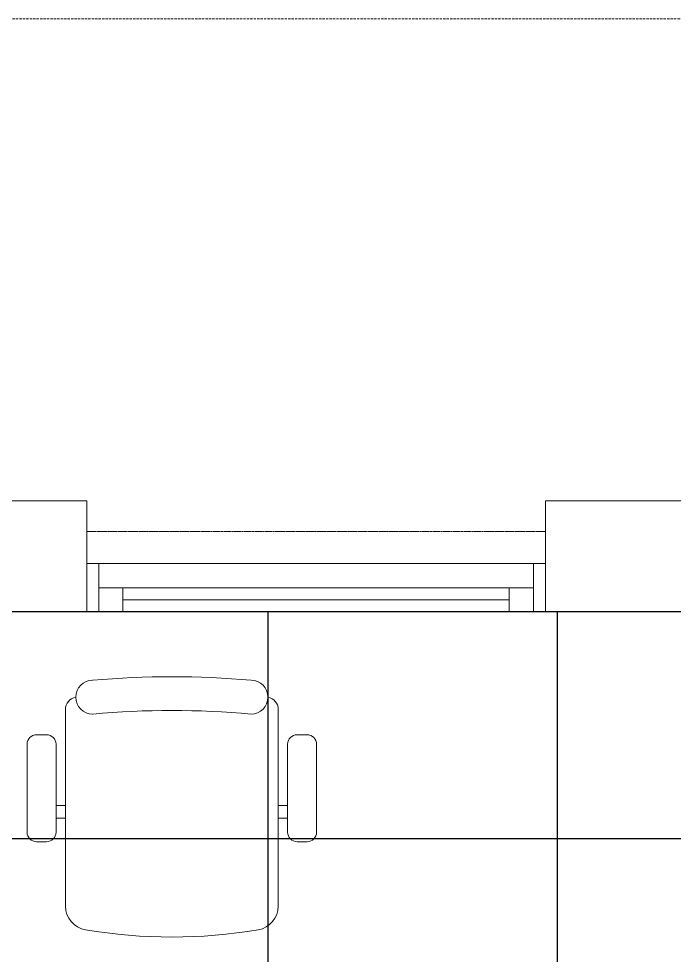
# Model space of a CAD drawing. Extents: x -12260 to 57327, y -29287 to 19916.
# Drawn here: x 15789 to 17148, y 7898 to 9840 of the extents above; entities that cross this region are included whole.
import ezdxf

# ---------------------------------------------------------------- set-up
doc = ezdxf.new("R2010")
doc.units = 0
doc.header["$LTSCALE"] = 0.25
doc.linetypes.add('01-First Floor$0$HIDDEN', pattern=[9.525, 6.35, -3.175])
doc.linetypes.add('DASHDOT', pattern=[25.4, 12.7, -6.35, 0, -6.35])
for name, color, linetype, lineweight in [('01-First Floor$0$Aluminum', 251, 'Continuous', 5), ('01-First Floor$0$LOADING', 253, 'Continuous', 5), ('01-First Floor$0$NEW Wall', 166, 'Continuous', 5), ('01-First Floor$0$Proj', 251, 'Continuous', 5), ('01-First Floor$0$Walls', 251, 'Continuous', 5), ('E-LITE-CLNG-CNDT', 6, 'DASHDOT', 35)]:
    doc.layers.add(name, color=color, linetype=linetype, lineweight=lineweight)
doc.layers.add('01-First Floor$0$FALSE CEILING', color=251, linetype='Continuous')

# ---------------------------------------------------------------- blocks, each defined once
blk = doc.blocks.new('*X143')
at = {"color": 0}
for p, q in [((5, 3), (5, 3)), ((5, 3), (5, 3)), ((5, 3), (5, 3)), ((5, 3), (5, 3)), ((5, 3), (5, 3)), ((5, 3), (5, 3)), ((5, 3), (5, 3)), ((5, 3), (5, 3)), ((5, 3), (5, 3)), ((5, 3), (5, 3)), ((5, 3), (5, 3)), ((5, 3), (5, 3)), ((5, 3), (5, 3)), ((5, 3), (5, 3)), ((5, 3), (5, 3)), ((5, 3), (5, 3)), ((5, 3), (5, 3)), ((5, 3), (5, 3)), ((5, 3), (5, 3)), ((5, 3), (5, 3)), ((5, 3), (5, 3)), ((5, 3), (5, 3)), ((5, 3), (5, 3)), ((5, 3), (5, 3)), ((5, 3), (5, 3)), ((5, 3), (5, 3)), ((5, 3), (5, 3)), ((5, 3), (5, 3)), ((5, 3), (5, 3)), ((5, 3), (5, 3)), ((5, 3), (5, 3)), ((5, 3), (5, 3)), ((5, 3), (5, 3)), ((5, 3), (5, 3)), ((5, 3), (5, 3)), ((5, 3), (5, 3)), ((5, 3), (5, 3)), ((5, 3), (5, 3)), ((5, 3), (5, 3)), ((5, 3), (5, 3)), ((5, 3), (5, 3)), ((5, 3), (5, 3)), ((5, 3), (5, 3)), ((5, 3), (5, 3)), ((5, 3), (5, 3)), ((5, 3), (5, 3)), ((5, 3), (5, 3)), ((5, 3), (5, 3)), ((5, 3), (5, 3)), ((5, 3), (5, 3)), ((5, 3), (5, 3)), ((5, 3), (5, 3)), ((5, 3), (5, 3)), ((5, 3), (5, 3)), ((5, 3), (5, 3)), ((5, 3), (5, 3)), ((5, 3), (5, 3)), ((5, 3), (5, 3)), ((5, 3), (5, 3)), ((5, 3), (5, 3)), ((5, 3), (5, 3)), ((5, 3), (5, 3)), ((5, 3), (5, 3)), ((5, 3), (5, 3)), ((5, 3), (5, 3)), ((5, 3), (5, 3)), ((6, 3), (5, 3)), ((5, 3), (5, 3)), ((6, 3), (5, 3)), ((5, 3), (5, 3)), ((6, 3), (5, 3)), ((5, 3), (5, 3)), ((6, 3), (5, 3)), ((5, 3), (5, 3)), ((5, 3), (5, 3)), ((5, 3), (5, 3)), ((5, 3), (5, 3)), ((5, 3), (5, 3)), ((5, 3), (5, 3)), ((5, 3), (5, 3)), ((5, 3), (5, 3)), ((5, 3), (5, 3)), ((5, 3), (5, 3)), ((5, 3), (5, 3)), ((5, 3), (5, 3)), ((5, 3), (5, 3)), ((5, 3), (5, 3)), ((5, 3), (5, 3)), ((5, 3), (5, 3)), ((5, 3), (5, 3)), ((5, 3), (5, 3)), ((5, 3), (5, 3)), ((5, 3), (5, 3)), ((5, 3), (5, 3)), ((5, 3), (5, 3)), ((5, 3), (5, 3)), ((6, 3), (6, 3)), ((6, 3), (6, 3)), ((6, 3), (6, 3)), ((6, 3), (6, 3)), ((6, 3), (6, 3)), ((6, 3), (6, 3)), ((6, 3), (6, 3)), ((6, 3), (6, 3)), ((6, 3), (6, 3)), ((6, 3), (6, 3)), ((6, 3), (6, 3)), ((6, 3), (6, 3)), ((6, 3), (6, 3)), ((6, 3), (6, 3)), ((6, 3), (6, 3)), ((6, 3), (6, 3)), ((6, 3), (6, 3)), ((6, 3), (6, 3)), ((6, 3), (6, 3)), ((6, 3), (6, 3)), ((6, 3), (6, 3)), ((6, 3), (6, 3)), ((6, 3), (6, 3)), ((6, 3), (6, 3)), ((6, 3), (6, 3)), ((6, 3), (6, 3)), ((6, 3), (6, 3)), ((6, 3), (6, 3)), ((6, 3), (6, 3)), ((6, 3), (6, 3)), ((6, 3), (6, 3)), ((6, 3), (6, 3)), ((6, 3), (6, 3)), ((6, 3), (6, 3)), ((6, 3), (6, 3)), ((6, 3), (6, 3)), ((6, 3), (6, 3)), ((6, 3), (6, 3)), ((6, 3), (6, 3)), ((6, 3), (6, 3)), ((6, 3), (6, 3)), ((6, 3), (6, 3)), ((6, 3), (6, 3)), ((6, 3), (6, 3)), ((6, 3), (6, 3)), ((6, 3), (6, 3)), ((6, 3), (6, 3)), ((6, 3), (6, 3)), ((6, 3), (6, 3)), ((6, 3), (6, 3)), ((6, 3), (6, 3)), ((6, 3), (6, 3)), ((6, 3), (6, 3)), ((6, 3), (6, 3)), ((6, 3), (6, 3)), ((6, 3), (6, 3)), ((6, 3), (6, 3)), ((6, 3), (6, 3)), ((6, 3), (6, 3)), ((6, 3), (6, 3)), ((6, 3), (6, 3)), ((6, 3), (6, 3)), ((6, 3), (6, 3)), ((6, 3), (6, 3)), ((6, 3), (6, 3)), ((6, 3), (6, 3)), ((6, 3), (6, 3)), ((6, 3), (6, 3)), ((6, 3), (6, 3)), ((6, 3), (6, 3)), ((6, 3), (6, 3)), ((6, 3), (6, 3)), ((6, 3), (6, 3)), ((6, 3), (6, 3)), ((6, 3), (6, 3)), ((6, 3), (6, 3)), ((6, 3), (6, 3)), ((6, 3), (6, 3)), ((6, 3), (6, 3)), ((6, 3), (6, 3)), ((6, 3), (6, 3)), ((6, 3), (6, 3)), ((6, 3), (6, 3)), ((6, 3), (6, 3)), ((6, 3), (6, 3)), ((6, 3), (6, 3)), ((6, 3), (6, 3)), ((6, 3), (6, 3)), ((6, 3), (6, 3)), ((6, 3), (6, 3)), ((6, 3), (6, 3)), ((6, 3), (6, 3)), ((6, 3), (6, 3)), ((6, 3), (6, 3)), ((6, 3), (6, 3)), ((6, 3), (6, 3)), ((6, 3), (6, 3)), ((6, 3), (6, 3)), ((6, 3), (6, 3)), ((6, 3), (6, 3)), ((6, 3), (6, 3)), ((6, 3), (6, 3)), ((6, 3), (6, 3)), ((6, 3), (6, 3)), ((6, 3), (6, 3)), ((6, 3), (6, 3)), ((6, 3), (6, 3)), ((6, 3), (6, 3)), ((6, 3), (6, 3)), ((6, 3), (6, 3)), ((6, 3), (6, 3)), ((6, 3), (6, 3)), ((6, 3), (6, 3)), ((6, 3), (6, 3)), ((6, 3), (6, 3)), ((6, 3), (6, 3)), ((6, 3), (6, 3)), ((6, 3), (6, 3)), ((6, 3), (6, 3)), ((6, 3), (6, 3)), ((6, 3), (6, 3)), ((6, 3), (6, 3)), ((6, 3), (6, 3)), ((6, 3), (6, 3)), ((6, 3), (6, 3)), ((6, 3), (6, 3)), ((6, 3), (6, 3)), ((6, 3), (6, 3)), ((6, 3), (6, 3)), ((6, 3), (6, 3)), ((6, 3), (6, 3)), ((6, 3), (6, 3)), ((6, 3), (6, 3)), ((6, 3), (6, 3)), ((6, 3), (6, 3)), ((6, 3), (6, 3)), ((6, 3), (6, 3)), ((6, 3), (6, 3)), ((6, 3), (6, 3)), ((6, 3), (6, 3)), ((6, 3), (6, 3)), ((6, 3), (6, 3)), ((6, 3), (6, 3)), ((6, 3), (6, 3)), ((6, 3), (6, 3)), ((6, 3), (6, 3)), ((6, 3), (6, 3)), ((6, 3), (6, 3)), ((6, 3), (6, 3)), ((6, 3), (6, 3)), ((6, 3), (6, 3)), ((6, 3), (6, 3)), ((6, 3), (6, 3)), ((6, 3), (6, 3)), ((6, 3), (6, 3)), ((6, 3), (6, 3)), ((6, 3), (6, 3)), ((6, 3), (6, 3)), ((6, 3), (6, 3)), ((6, 3), (6, 3)), ((6, 3), (6, 3)), ((6, 3), (6, 3)), ((6, 3), (6, 3)), ((6, 3), (6, 3)), ((6, 3), (6, 3)), ((6, 3), (6, 3)), ((6, 3), (6, 3)), ((6, 3), (6, 3)), ((6, 3), (6, 3)), ((6, 3), (6, 3)), ((6, 3), (6, 3)), ((6, 3), (6, 3)), ((6, 3), (6, 3)), ((6, 3), (6, 3)), ((6, 3), (6, 3)), ((6, 3), (6, 3)), ((6, 3), (6, 3)), ((6, 3), (6, 3)), ((6, 3), (6, 3)), ((6, 3), (6, 3)), ((6, 3), (6, 3)), ((6, 3), (6, 3)), ((6, 3), (6, 3)), ((6, 3), (6, 3)), ((6, 3), (6, 3)), ((6, 3), (6, 3)), ((6, 3), (6, 3)), ((6, 3), (6, 3)), ((6, 3), (6, 3)), ((6, 3), (6, 3)), ((6, 3), (6, 3)), ((6, 3), (6, 3)), ((6, 3), (6, 3)), ((6, 3), (6, 3)), ((6, 3), (6, 3)), ((6, 3), (6, 3)), ((6, 3), (6, 3)), ((6, 3), (6, 3)), ((6, 3), (6, 3)), ((6, 3), (6, 3)), ((6, 3), (6, 3)), ((6, 3), (6, 3)), ((6, 3), (6, 3)), ((6, 3), (6, 3)), ((6, 3), (5, 3)), ((6, 3), (5, 3)), ((6, 3), (5, 3)), ((6, 3), (5, 3)), ((6, 3), (5, 3)), ((6, 3), (6, 3)), ((6, 3), (6, 3)), ((6, 3), (6, 3)), ((6, 3), (6, 3)), ((6, 3), (6, 3)), ((6, 3), (6, 3)), ((6, 3), (6, 3)), ((6, 3), (6, 3)), ((6, 3), (6, 3)), ((6, 3), (6, 3)), ((6, 3), (6, 3)), ((6, 3), (6, 3)), ((6, 3), (6, 3)), ((6, 3), (6, 3)), ((6, 3), (6, 3)), ((6, 3), (6, 3)), ((6, 3), (6, 3)), ((6, 3), (6, 3)), ((6, 3), (6, 3)), ((6, 3), (6, 3)), ((6, 3), (6, 3)), ((6, 3), (6, 3)), ((6, 3), (6, 3)), ((6, 3), (6, 3)), ((6, 3), (6, 3)), ((6, 3), (6, 3)), ((6, 3), (6, 3)), ((6, 3), (6, 3)), ((6, 3), (6, 3)), ((6, 3), (6, 3)), ((6, 3), (6, 3)), ((6, 3), (6, 3)), ((6, 3), (6, 3)), ((6, 3), (6, 3)), ((6, 3), (6, 3)), ((6, 3), (6, 3)), ((6, 3), (6, 3)), ((6, 3), (6, 3)), ((6, 3), (6, 3)), ((6, 3), (6, 3)), ((6, 3), (6, 3)), ((6, 3), (6, 3)), ((6, 3), (6, 3)), ((6, 3), (6, 3)), ((6, 3), (6, 3)), ((6, 3), (6, 3)), ((6, 3), (6, 3)), ((6, 3), (6, 3)), ((6, 3), (6, 3)), ((6, 3), (6, 3)), ((6, 3), (6, 3)), ((6, 3), (6, 3)), ((6, 3), (6, 3)), ((6, 3), (6, 3)), ((6, 3), (6, 3)), ((6, 3), (6, 3)), ((6, 3), (6, 3)), ((6, 3), (6, 3)), ((6, 3), (6, 3)), ((6, 3), (6, 3)), ((6, 3), (6, 3)), ((6, 3), (6, 3)), ((6, 3), (6, 3)), ((6, 3), (6, 3)), ((6, 3), (6, 3)), ((6, 3), (6, 3)), ((6, 3), (6, 3)), ((6, 3), (6, 3)), ((6, 3), (6, 3)), ((6, 3), (6, 3)), ((6, 3), (6, 3)), ((6, 3), (6, 3)), ((6, 3), (6, 3)), ((6, 3), (6, 3)), ((6, 3), (6, 3)), ((6, 3), (6, 3)), ((6, 3), (6, 3)), ((6, 3), (6, 3)), ((6, 3), (6, 3)), ((6, 3), (6, 3)), ((6, 3), (6, 3)), ((6, 3), (6, 3)), ((6, 3), (6, 3)), ((6, 3), (6, 3)), ((6, 3), (6, 3)), ((6, 3), (6, 3)), ((6, 3), (6, 3)), ((6, 3), (6, 3)), ((6, 3), (6, 3)), ((6, 3), (6, 3)), ((6, 3), (6, 3)), ((6, 3), (6, 3)), ((6, 3), (6, 3)), ((6, 3), (6, 3)), ((6, 3), (6, 3)), ((6, 3), (6, 3)), ((6, 3), (6, 3)), ((6, 3), (6, 3)), ((6, 3), (6, 3)), ((6, 3), (6, 3)), ((6, 3), (6, 3)), ((6, 3), (6, 3)), ((6, 3), (6, 3)), ((6, 3), (6, 3)), ((6, 3), (6, 3)), ((6, 3), (6, 3)), ((6, 3), (6, 3)), ((6, 3), (6, 3)), ((6, 3), (6, 3)), ((6, 3), (6, 3)), ((6, 3), (6, 3)), ((6, 3), (6, 3)), ((6, 3), (6, 3)), ((6, 3), (6, 3)), ((6, 3), (6, 3)), ((6, 3), (6, 3)), ((6, 3), (6, 3)), ((6, 3), (6, 3)), ((6, 3), (6, 3)), ((6, 3), (6, 3)), ((6, 3), (6, 3)), ((6, 3), (6, 3)), ((6, 3), (6, 3)), ((6, 3), (6, 3)), ((6, 3), (6, 3)), ((6, 3), (6, 3)), ((6, 3), (6, 3)), ((6, 3), (6, 3)), ((6, 3), (6, 3)), ((6, 3), (6, 3)), ((6, 3), (6, 3)), ((6, 3), (6, 3)), ((6, 3), (6, 3)), ((6, 3), (6, 3)), ((6, 3), (6, 3)), ((6, 3), (6, 3)), ((6, 3), (6, 3)), ((6, 3), (6, 3)), ((6, 3), (6, 3)), ((6, 3), (6, 3)), ((6, 3), (6, 3)), ((6, 3), (6, 3)), ((6, 3), (6, 3)), ((6, 3), (6, 3)), ((6, 3), (6, 3)), ((6, 3), (6, 3)), ((6, 3), (6, 3)), ((6, 3), (6, 3)), ((6, 3), (6, 3)), ((6, 3), (6, 3)), ((6, 3), (6, 3)), ((6, 3), (6, 3)), ((6, 3), (6, 3)), ((6, 3), (6, 3)), ((6, 3), (6, 3)), ((6, 3), (6, 3)), ((6, 3), (6, 3)), ((6, 3), (6, 3)), ((6, 3), (6, 3)), ((6, 3), (6, 3)), ((6, 3), (6, 3)), ((6, 3), (6, 3)), ((6, 3), (6, 3)), ((6, 3), (6, 3)), ((6, 3), (6, 3)), ((6, 3), (6, 3)), ((6, 3), (6, 3)), ((6, 3), (6, 3)), ((6, 3), (6, 3)), ((6, 3), (6, 3)), ((6, 3), (6, 3)), ((6, 3), (6, 3)), ((6, 3), (6, 3)), ((6, 3), (6, 3)), ((6, 3), (6, 3)), ((6, 3), (6, 3)), ((6, 3), (6, 3)), ((6, 3), (6, 3)), ((6, 3), (6, 3)), ((6, 3), (6, 3)), ((6, 3), (6, 3)), ((6, 3), (6, 3)), ((6, 3), (6, 3)), ((6, 3), (6, 3)), ((6, 3), (6, 3)), ((6, 3), (6, 3)), ((6, 3), (6, 3)), ((6, 3), (6, 3)), ((6, 3), (6, 3)), ((6, 3), (6, 3)), ((6, 3), (6, 3)), ((6, 3), (6, 3)), ((6, 3), (6, 3)), ((6, 3), (6, 3)), ((6, 3), (6, 3)), ((6, 3), (6, 3)), ((6, 3), (6, 3)), ((6, 3), (6, 3)), ((6, 3), (6, 3)), ((6, 3), (6, 3)), ((6, 3), (6, 3)), ((6, 3), (6, 3)), ((6, 3), (6, 3)), ((6, 3), (6, 3)), ((6, 3), (6, 3)), ((6, 3), (6, 3)), ((6, 3), (6, 3)), ((6, 3), (6, 3)), ((6, 3), (6, 3)), ((6, 3), (6, 3)), ((6, 3), (6, 3)), ((6, 3), (6, 3)), ((6, 3), (6, 3)), ((6, 3), (6, 3)), ((6, 3), (6, 3)), ((6, 3), (6, 3)), ((6, 3), (6, 3)), ((6, 3), (6, 3)), ((6, 3), (6, 3)), ((6, 3), (6, 3)), ((6, 3), (6, 3)), ((6, 3), (6, 3)), ((6, 3), (6, 3)), ((6, 3), (6, 3)), ((6, 3), (6, 3)), ((6, 3), (6, 3)), ((6, 3), (6, 3)), ((6, 3), (6, 3)), ((6, 3), (6, 3)), ((6, 3), (6, 3)), ((6, 3), (6, 3)), ((6, 3), (6, 3)), ((6, 3), (6, 3)), ((6, 3), (6, 3)), ((6, 3), (6, 3)), ((6, 3), (6, 3)), ((6, 3), (6, 3)), ((6, 3), (6, 3)), ((6, 3), (6, 3)), ((6, 3), (6, 3)), ((6, 3), (6, 3)), ((6, 3), (6, 3)), ((6, 3), (6, 3)), ((6, 3), (6, 3)), ((6, 3), (6, 3)), ((6, 3), (6, 3)), ((6, 3), (6, 3)), ((6, 3), (6, 3)), ((6, 3), (6, 3)), ((6, 3), (6, 3)), ((6, 3), (6, 3)), ((6, 3), (6, 3)), ((6, 3), (6, 3)), ((6, 3), (6, 3)), ((6, 3), (6, 3)), ((6, 3), (6, 3)), ((6, 3), (6, 3)), ((6, 3), (6, 3)), ((6, 3), (6, 3)), ((6, 3), (6, 3)), ((6, 3), (6, 3)), ((6, 3), (6, 3)), ((6, 3), (6, 3)), ((6, 3), (6, 3)), ((6, 3), (6, 3)), ((6, 3), (6, 3)), ((6, 3), (6, 3)), ((6, 3), (6, 3)), ((6, 3), (6, 3)), ((6, 3), (6, 3)), ((6, 3), (6, 3)), ((6, 3), (6, 3)), ((6, 3), (6, 3)), ((6, 3), (6, 3)), ((6, 3), (6, 3)), ((6, 3), (6, 3)), ((6, 3), (6, 3)), ((6, 3), (6, 3)), ((6, 3), (6, 3)), ((6, 3), (6, 3)), ((6, 3), (6, 3)), ((6, 3), (6, 3)), ((6, 3), (6, 3)), ((6, 3), (6, 3)), ((6, 3), (6, 3)), ((6, 3), (6, 3)), ((6, 3), (6, 3)), ((6, 3), (6, 3)), ((6, 3), (6, 3)), ((6, 3), (6, 3)), ((6, 3), (6, 3)), ((6, 3), (6, 3)), ((6, 3), (6, 3)), ((6, 3), (6, 3)), ((6, 3), (6, 3)), ((6, 3), (6, 3)), ((6, 3), (6, 3)), ((6, 3), (6, 3)), ((6, 3), (6, 3)), ((6, 3), (6, 3)), ((6, 3), (6, 3)), ((6, 3), (6, 3)), ((6, 3), (6, 3)), ((6, 3), (6, 3)), ((6, 3), (6, 3)), ((6, 3), (6, 3)), ((6, 3), (6, 3)), ((6, 3), (6, 3)), ((6, 3), (6, 3)), ((6, 3), (6, 3)), ((6, 3), (6, 3)), ((6, 3), (6, 3)), ((6, 3), (6, 3)), ((6, 3), (6, 3)), ((6, 3), (6, 3)), ((6, 3), (6, 3)), ((6, 3), (6, 3))]:
    blk.add_line(p, q, dxfattribs=at)
blk = doc.blocks.new('*X144')
at = {"color": 0}
for p, q in [((13, 1), (13, 1)), ((13, 1), (13, 1)), ((13, 1), (13, 1)), ((13, 1), (13, 1)), ((13, 1), (13, 1)), ((13, 1), (13, 1)), ((13, 1), (13, 1)), ((13, 1), (13, 1)), ((13, 1), (13, 1)), ((13, 1), (13, 1)), ((13, 1), (13, 1)), ((13, 1), (13, 1)), ((13, 1), (13, 1)), ((13, 1), (13, 1)), ((13, 1), (13, 1)), ((13, 1), (14, 1)), ((13, 1), (14, 1)), ((13, 1), (14, 1)), ((13, 1), (13, 1)), ((13, 1), (13, 1)), ((13, 1), (13, 1)), ((13, 1), (13, 1)), ((13, 1), (13, 1)), ((13, 1), (13, 1)), ((13, 1), (13, 1)), ((13, 1), (13, 1)), ((13, 1), (13, 1)), ((13, 1), (13, 1)), ((13, 1), (13, 1)), ((13, 1), (13, 1)), ((13, 1), (13, 1)), ((13, 1), (13, 1)), ((13, 1), (13, 1)), ((13, 1), (13, 1)), ((13, 1), (13, 1)), ((13, 1), (13, 1)), ((13, 1), (13, 1)), ((13, 1), (13, 1)), ((13, 1), (13, 1)), ((13, 1), (13, 1)), ((13, 1), (13, 1)), ((13, 1), (13, 1)), ((13, 1), (13, 1)), ((13, 1), (13, 1)), ((13, 1), (13, 1)), ((13, 1), (13, 1)), ((13, 1), (13, 1)), ((13, 1), (13, 1)), ((13, 1), (13, 1)), ((13, 1), (13, 1)), ((13, 1), (13, 1)), ((13, 1), (13, 1)), ((13, 1), (13, 1)), ((13, 1), (13, 1)), ((13, 1), (13, 1)), ((13, 1), (13, 1)), ((13, 1), (13, 1)), ((13, 1), (13, 1)), ((13, 1), (13, 1)), ((13, 1), (13, 1)), ((13, 1), (13, 1)), ((13, 1), (13, 1)), ((13, 1), (13, 1)), ((13, 1), (13, 1)), ((13, 1), (13, 1)), ((13, 1), (13, 1)), ((13, 1), (13, 1)), ((13, 1), (13, 1)), ((13, 1), (13, 1)), ((13, 1), (13, 1)), ((13, 1), (13, 1)), ((13, 1), (13, 1)), ((13, 1), (13, 1)), ((13, 1), (13, 1)), ((13, 1), (13, 1)), ((13, 1), (13, 1)), ((13, 1), (13, 1)), ((13, 1), (13, 1)), ((13, 1), (13, 1)), ((13, 1), (13, 1)), ((13, 1), (13, 1)), ((13, 1), (13, 1)), ((13, 1), (13, 1)), ((13, 1), (13, 1)), ((13, 1), (13, 1)), ((13, 1), (13, 1)), ((13, 1), (13, 1)), ((13, 1), (13, 1)), ((13, 1), (13, 1)), ((13, 1), (13, 1)), ((13, 1), (13, 1)), ((13, 1), (13, 1)), ((13, 1), (13, 1)), ((13, 1), (13, 1)), ((13, 1), (13, 1)), ((13, 1), (13, 1)), ((13, 1), (13, 1)), ((13, 1), (13, 1)), ((13, 1), (13, 1)), ((13, 1), (13, 1)), ((13, 1), (13, 1)), ((13, 1), (13, 1)), ((13, 1), (13, 1)), ((13, 1), (13, 1)), ((13, 1), (13, 1)), ((13, 1), (13, 1)), ((13, 1), (13, 1)), ((13, 1), (13, 1)), ((13, 1), (13, 1)), ((13, 1), (13, 1)), ((13, 1), (13, 1)), ((13, 1), (13, 1)), ((13, 1), (13, 1)), ((13, 1), (13, 1)), ((13, 1), (13, 1)), ((13, 1), (13, 1)), ((13, 1), (13, 1)), ((13, 1), (13, 1)), ((13, 1), (13, 1)), ((13, 1), (13, 1)), ((13, 1), (13, 1)), ((13, 1), (13, 1)), ((13, 1), (13, 1)), ((13, 1), (14, 1)), ((13, 0), (13, 0)), ((13, 0), (13, 0)), ((13, 0), (13, 0)), ((13, 0), (13, 0)), ((13, 0), (13, 0)), ((13, 0), (13, 0)), ((13, 0), (13, 0)), ((13, 0), (13, 0)), ((13, 0), (13, 0)), ((13, 0), (13, 0)), ((13, 0), (13, 0)), ((13, 0), (13, 0)), ((13, 0), (13, 0)), ((13, 0), (13, 0)), ((13, 0), (13, 0)), ((13, 0), (13, 0)), ((13, 0), (13, 0)), ((13, 0), (13, 0)), ((13, 0), (13, 0)), ((13, 0), (13, 0)), ((13, 0), (13, 0)), ((13, 0), (13, 0)), ((13, 0), (13, 0)), ((13, 0), (13, 0)), ((13, 0), (13, 0)), ((13, 0), (13, 0)), ((13, 0), (13, 0)), ((13, 0), (13, 0)), ((13, 0), (13, 0)), ((13, 0), (13, 0)), ((13, 0), (13, 0)), ((13, 0), (13, 0)), ((13, 0), (13, 0)), ((13, 0), (13, 0)), ((13, 0), (13, 0)), ((13, 0), (13, 0)), ((13, 0), (13, 0)), ((13, 0), (13, 0)), ((13, 0), (13, 0)), ((13, 0), (13, 0)), ((13, 0), (13, 0)), ((13, 0), (13, 0)), ((13, 0), (13, 0)), ((13, 0), (13, 0)), ((13, 0), (13, 0)), ((13, 0), (13, 0)), ((13, 0), (13, 0)), ((13, 0), (13, 0)), ((13, 0), (14, 0)), ((13, 0), (14, 0)), ((13, 0), (13, 0)), ((13, 0), (14, 0)), ((14, 1), (14, 1)), ((14, 1), (14, 1)), ((14, 1), (14, 1)), ((14, 1), (14, 1)), ((14, 1), (14, 1)), ((14, 1), (14, 1)), ((14, 1), (14, 1)), ((14, 1), (14, 1)), ((14, 1), (14, 1)), ((14, 1), (14, 1)), ((14, 1), (14, 1)), ((14, 1), (14, 1)), ((14, 1), (14, 1)), ((14, 1), (14, 1)), ((14, 1), (14, 1)), ((14, 1), (14, 1)), ((14, 1), (14, 1)), ((14, 1), (14, 1)), ((14, 1), (14, 1)), ((14, 1), (14, 1)), ((14, 1), (14, 1)), ((14, 1), (14, 1)), ((14, 1), (14, 1)), ((14, 1), (14, 1)), ((14, 1), (14, 1)), ((14, 1), (14, 1)), ((14, 1), (14, 1)), ((14, 1), (14, 1)), ((14, 1), (14, 1)), ((14, 1), (14, 1)), ((14, 1), (14, 1)), ((14, 1), (14, 1)), ((14, 1), (14, 1)), ((14, 1), (14, 1)), ((14, 1), (14, 1)), ((14, 1), (14, 1)), ((14, 1), (14, 1)), ((14, 1), (14, 1)), ((14, 1), (14, 1)), ((14, 1), (14, 1)), ((14, 1), (14, 1)), ((14, 1), (14, 1)), ((14, 1), (14, 1)), ((14, 1), (14, 1)), ((14, 1), (14, 1)), ((14, 1), (14, 1)), ((14, 1), (14, 1)), ((14, 1), (14, 1)), ((14, 1), (14, 1)), ((14, 1), (14, 1)), ((14, 1), (14, 1)), ((14, 1), (14, 1)), ((14, 1), (14, 1)), ((14, 1), (14, 1)), ((14, 1), (14, 1)), ((14, 1), (14, 1)), ((14, 1), (14, 1)), ((14, 1), (14, 1)), ((14, 1), (14, 1)), ((14, 1), (14, 1)), ((14, 1), (14, 1)), ((14, 1), (14, 1)), ((14, 1), (14, 1)), ((14, 1), (14, 1)), ((14, 1), (14, 1)), ((14, 1), (14, 1)), ((14, 1), (14, 1)), ((14, 1), (14, 1)), ((14, 1), (14, 1)), ((14, 1), (14, 1)), ((14, 1), (14, 1)), ((14, 1), (14, 1)), ((14, 1), (14, 1)), ((14, 1), (14, 1)), ((14, 1), (14, 1)), ((14, 1), (14, 1)), ((14, 1), (14, 1)), ((14, 1), (14, 1)), ((14, 1), (14, 1)), ((14, 1), (14, 1)), ((14, 1), (14, 1)), ((14, 1), (14, 1)), ((14, 1), (14, 1)), ((14, 1), (14, 1)), ((14, 1), (14, 1)), ((14, 1), (14, 1)), ((14, 1), (14, 1)), ((14, 1), (14, 1)), ((14, 1), (14, 1)), ((14, 1), (14, 1)), ((14, 1), (14, 1)), ((14, 1), (14, 1)), ((14, 1), (14, 1)), ((14, 1), (14, 1)), ((14, 0), (14, 0)), ((14, 0), (14, 0)), ((14, 0), (14, 0)), ((14, 0), (14, 0)), ((14, 0), (14, 0)), ((14, 0), (14, 0)), ((14, 0), (14, 0)), ((14, 0), (14, 0)), ((14, 0), (14, 0)), ((14, 0), (14, 0)), ((14, 0), (14, 0)), ((14, 0), (14, 0)), ((14, 0), (14, 0)), ((14, 0), (14, 0)), ((14, 0), (14, 0)), ((14, 0), (14, 0)), ((14, 0), (14, 0)), ((14, 0), (14, 0)), ((14, 0), (14, 0)), ((14, 0), (14, 0)), ((14, 0), (14, 0)), ((14, 0), (14, 0)), ((14, 0), (14, 0)), ((14, 0), (14, 0)), ((14, 0), (14, 0)), ((14, 0), (14, 0)), ((14, 0), (14, 0)), ((14, 0), (14, 0)), ((14, 0), (14, 0)), ((14, 0), (14, 0)), ((14, 0), (14, 0)), ((14, 0), (14, 0)), ((14, 0), (14, 0)), ((14, 0), (14, 0)), ((14, 0), (14, 0)), ((14, 0), (14, 0)), ((14, 0), (14, 0)), ((14, 0), (14, 0)), ((14, 0), (14, 0)), ((14, 0), (14, 0)), ((14, 0), (14, 0)), ((14, 0), (14, 0)), ((14, 0), (14, 0)), ((14, 0), (14, 0)), ((14, 0), (14, 0)), ((14, 0), (14, 0)), ((14, 0), (14, 0)), ((14, 0), (14, 0)), ((13, 0), (13, 0)), ((13, 0), (14, 0)), ((13, 0), (13, 0)), ((13, 0), (14, 0)), ((13, 0), (13, 0)), ((13, 0), (14, 0)), ((13, 0), (13, 0)), ((13, 0), (13, 0)), ((13, 0), (13, 0)), ((13, 0), (13, 0)), ((13, 0), (14, 0)), ((13, 0), (13, 0)), ((13, 0), (14, 0)), ((13, 0), (13, 0)), ((13, 0), (14, 0)), ((13, 0), (13, 0)), ((13, 0), (14, 0)), ((13, 0), (13, 0)), ((13, 0), (14, 0)), ((13, 0), (13, 0)), ((13, 0), (14, 0)), ((13, 0), (13, 0)), ((13, 0), (14, 0)), ((13, 0), (13, 0)), ((13, 0), (13, 0)), ((13, 0), (13, 0)), ((13, 0), (14, 0)), ((13, 0), (13, 0)), ((13, 0), (14, 0)), ((13, 0), (13, 0)), ((13, 0), (14, 0)), ((13, 0), (13, 0)), ((13, 0), (14, 0)), ((13, 0), (13, 0)), ((13, 0), (13, 0)), ((13, 0), (13, 0)), ((13, 0), (13, 0)), ((13, 0), (13, 0)), ((13, 0), (13, 0)), ((13, 0), (13, 0)), ((13, 0), (13, 0)), ((13, 0), (13, 0)), ((13, 0), (13, 0)), ((13, 0), (13, 0)), ((13, 0), (13, 0)), ((13, 0), (13, 0)), ((13, 0), (13, 0)), ((13, 0), (13, 0)), ((13, 0), (13, 0)), ((13, 0), (13, 0)), ((13, 0), (13, 0)), ((13, 0), (13, 0)), ((13, 0), (13, 0)), ((13, 0), (13, 0)), ((13, 0), (13, 0)), ((13, 0), (13, 0)), ((13, 0), (13, 0)), ((13, 0), (13, 0)), ((13, 0), (13, 0)), ((13, 0), (13, 0)), ((13, 0), (13, 0)), ((13, 0), (13, 0)), ((13, 0), (13, 0)), ((13, 0), (13, 0)), ((13, -1), (13, -1)), ((13, -1), (13, -1)), ((13, -1), (13, -1)), ((13, -1), (13, -1)), ((13, -1), (13, -1)), ((13, -1), (14, -1)), ((13, -1), (13, -1)), ((14, 0), (14, 0)), ((14, 0), (14, 0)), ((14, 0), (14, 0)), ((14, 0), (14, 0)), ((14, 0), (14, 0)), ((14, 0), (14, 0)), ((14, 0), (14, 0)), ((14, 0), (14, 0)), ((14, 0), (14, 0)), ((14, 0), (14, 0)), ((14, 0), (14, 0)), ((14, 0), (14, 0)), ((14, 0), (14, 0)), ((14, 0), (14, 0)), ((14, 0), (14, 0)), ((13, 0), (14, 0)), ((14, 0), (14, 0)), ((14, 0), (14, 0)), ((14, 0), (14, 0)), ((14, 0), (14, 0)), ((14, 0), (14, 0)), ((14, 0), (14, 0)), ((14, 0), (14, 0)), ((14, 0), (14, 0)), ((14, 0), (14, 0)), ((14, 0), (14, 0)), ((14, 0), (14, 0)), ((14, 0), (14, 0)), ((14, 0), (14, 0)), ((14, 0), (14, 0)), ((14, 0), (14, 0)), ((14, 0), (14, 0)), ((14, 0), (14, 0)), ((14, 0), (14, 0)), ((14, 0), (14, 0)), ((14, 0), (14, 0)), ((14, 0), (14, 0)), ((14, 0), (14, 0)), ((14, 0), (14, 0)), ((14, 0), (14, 0)), ((14, 0), (14, 0)), ((14, 0), (14, 0)), ((14, 0), (14, 0)), ((14, 0), (14, 0)), ((14, 0), (14, 0)), ((14, 0), (14, 0)), ((14, 0), (14, 0)), ((14, 0), (14, 0)), ((14, 0), (14, 0)), ((14, 0), (14, 0)), ((14, -1), (14, -1)), ((14, -1), (14, -1)), ((14, -1), (14, -1)), ((14, -1), (14, -1)), ((14, -1), (14, -1))]:
    blk.add_line(p, q, dxfattribs=at)
blk = doc.blocks.new('01-First Floor$0$GF21018-P')
at = {"color": 0}
for p, q in [((-0.2207, 0.4756), (-0.2207, 0.0675)), ((0.2205, 0.4756), (0.2205, 0.0675)), ((-0.2806, 0.3422), (-0.2598, 0.3422)), ((0.2596, 0.3422), (0.2804, 0.3422)), ((-0.3002, 0.3226), (-0.3002, 0.14)), ((-0.2402, 0.3226), (-0.2402, 0.14)), ((0.24, 0.3226), (0.24, 0.14)), ((0.3, 0.3226), (0.3, 0.14)), ((-0.2402, 0.2937), (-0.2207, 0.2937)), ((0.2205, 0.2937), (0.24, 0.2937)), ((-0.2402, 0.2671), (-0.2207, 0.2671)), ((0.2205, 0.2671), (0.24, 0.2671)), ((-0.2806, 0.1204), (-0.2598, 0.1204)), ((0.2596, 0.1204), (0.2804, 0.1204))]:
    blk.add_line(p, q, dxfattribs=at)
for points in [[(0.24, 0.2937), (0.24, 0.2937), (0.24, 0.2937), (0.24, 0.2937), (0.24, 0.2937), (0.24, 0.2937), (0.24, 0.2937), (0.24, 0.2937), (0.24, 0.2937), (0.24, 0.2937), (0.24, 0.2937), (0.24, 0.2937), (0.24, 0.2937), (0.24, 0.2937), (0.24, 0.2937), (0.24, 0.2937), (0.24, 0.2937), (0.24, 0.2937), (0.24, 0.2937), (0.24, 0.2937), (0.24, 0.2937), (0.24, 0.2937), (0.24, 0.2937), (0.24, 0.2937), (0.24, 0.2937), (0.24, 0.2937), (0.24, 0.2937), (0.24, 0.2937), (0.24, 0.2937), (0.24, 0.2937), (0.24, 0.2937), (0.24, 0.2937), (0.24, 0.2937), (0.24, 0.2937), (0.24, 0.2937), (0.24, 0.2937), (0.24, 0.2937), (0.24, 0.2937), (0.24, 0.2937), (0.24, 0.2937), (0.24, 0.2937), (0.24, 0.2937), (0.24, 0.2937), (0.24, 0.2937), (0.24, 0.2937), (0.24, 0.2937), (0.24, 0.2937), (0.24, 0.2937), (0.24, 0.2937), (0.24, 0.2937), (0.24, 0.2937), (0.24, 0.2937), (0.24, 0.2937), (0.24, 0.2937), (0.24, 0.2937), (0.24, 0.2937), (0.24, 0.2937), (0.24, 0.2937), (0.24, 0.2937), (0.24, 0.2937), (0.24, 0.2937), (0.24, 0.2937), (0.24, 0.2937), (0.24, 0.2937), (0.24, 0.2937), (0.24, 0.2937), (0.24, 0.2937), (0.24, 0.2937), (0.24, 0.2937), (0.24, 0.2937), (0.24, 0.2937), (0.24, 0.2937), (0.24, 0.2937), (0.24, 0.2937), (0.24, 0.2937), (0.24, 0.2937), (0.24, 0.2937), (0.24, 0.2937), (0.24, 0.2937), (0.24, 0.2937), (0.24, 0.2937), (0.24, 0.2937), (0.24, 0.2937), (0.24, 0.2937), (0.24, 0.2937), (0.24, 0.2937), (0.24, 0.2937), (0.24, 0.2937), (0.24, 0.2937), (0.24, 0.2937), (0.24, 0.2937), (0.24, 0.2937), (0.24, 0.2937), (0.24, 0.2937), (0.24, 0.2937), (0.24, 0.2937), (0.24, 0.2937), (0.24, 0.2937), (0.24, 0.2937), (0.24, 0.2937), (0.24, 0.2937), (0.24, 0.2937), (0.24, 0.2937), (0.24, 0.2937), (0.24, 0.2937), (0.24, 0.2937), (0.24, 0.2937), (0.24, 0.2937), (0.24, 0.2937), (0.24, 0.2937), (0.24, 0.2937), (0.24, 0.2937), (0.24, 0.2937), (0.24, 0.2937), (0.24, 0.2937), (0.24, 0.2937), (0.24, 0.2937), (0.24, 0.2937), (0.24, 0.2937), (0.24, 0.2937), (0.24, 0.2937), (0.24, 0.2937), (0.24, 0.2937), (0.24, 0.2937), (0.24, 0.2937), (0.24, 0.2937), (0.24, 0.2937), (0.24, 0.2937), (0.24, 0.2937), (0.24, 0.2937), (0.24, 0.2937), (0.24, 0.2937), (0.24, 0.2937), (0.24, 0.2937), (0.24, 0.2937), (0.24, 0.2937), (0.24, 0.2937), (0.24, 0.2937), (0.24, 0.2937), (0.24, 0.2937), (0.24, 0.2937), (0.24, 0.2937), (0.24, 0.2937), (0.24, 0.2937), (0.24, 0.2937), (0.24, 0.2937), (0.24, 0.2937), (0.24, 0.2937), (0.24, 0.2937), (0.24, 0.2937), (0.24, 0.2937), (0.24, 0.2937), (0.24, 0.2937), (0.24, 0.2937), (0.24, 0.2937), (0.24, 0.2937), (0.24, 0.2937), (0.24, 0.2937), (0.24, 0.2937), (0.24, 0.2937), (0.24, 0.2937), (0.24, 0.2937), (0.24, 0.2937), (0.24, 0.2937), (0.24, 0.2937), (0.24, 0.2937), (0.24, 0.2937), (0.24, 0.2937), (0.24, 0.2937), (0.24, 0.2937), (0.24, 0.2937), (0.24, 0.2937), (0.24, 0.2937), (0.24, 0.2937), (0.24, 0.2937), (0.24, 0.2937), (0.24, 0.2937), (0.24, 0.2937), (0.24, 0.2937), (0.24, 0.2937), (0.24, 0.2937), (0.24, 0.2937), (0.24, 0.2937), (0.24, 0.2937), (0.24, 0.2937), (0.24, 0.2937), (0.24, 0.2937), (0.24, 0.2937), (0.24, 0.2937), (0.24, 0.2937), (0.24, 0.2937), (0.24, 0.2937), (0.24, 0.2937), (0.24, 0.2937), (0.24, 0.2937), (0.24, 0.2937), (0.24, 0.2937), (0.24, 0.2937), (0.24, 0.2937), (0.24, 0.2937), (0.24, 0.2937), (0.24, 0.2937), (0.24, 0.2937), (0.24, 0.2937), (0.24, 0.2937), (0.24, 0.2937), (0.24, 0.2937), (0.24, 0.2937), (0.24, 0.2937), (0.24, 0.2937), (0.24, 0.2937), (0.24, 0.2937), (0.24, 0.2937), (0.24, 0.2937), (0.24, 0.2937), (0.24, 0.2937), (0.24, 0.2937), (0.24, 0.2937), (0.24, 0.2937), (0.24, 0.2937), (0.24, 0.2937), (0.24, 0.2937), (0.24, 0.2937), (0.24, 0.2937), (0.24, 0.2937), (0.24, 0.2937), (0.24, 0.2937), (0.24, 0.2937), (0.24, 0.2937), (0.24, 0.2937), (0.24, 0.2937), (0.24, 0.2937), (0.24, 0.2937), (0.24, 0.2937), (0.24, 0.2937), (0.24, 0.2937), (0.24, 0.2937), (0.24, 0.2937), (0.24, 0.2937), (0.24, 0.2937), (0.24, 0.2937), (0.24, 0.2937), (0.24, 0.2937), (0.24, 0.2937), (0.24, 0.2937), (0.24, 0.2937), (0.24, 0.2937), (0.24, 0.2937), (0.24, 0.2937), (0.24, 0.2937), (0.24, 0.2937), (0.24, 0.2937), (0.24, 0.2937), (0.24, 0.2937), (0.24, 0.2937), (0.24, 0.2937), (0.24, 0.2937), (0.24, 0.2937), (0.24, 0.2937), (0.24, 0.2937), (0.24, 0.2937), (0.24, 0.2937), (0.24, 0.2937), (0.24, 0.2937), (0.24, 0.2937), (0.24, 0.2937), (0.24, 0.2937), (0.24, 0.2937), (0.24, 0.2937), (0.24, 0.2937), (0.24, 0.2937), (0.24, 0.2937), (0.24, 0.2937), (0.24, 0.2937), (0.24, 0.2937), (0.24, 0.2937), (0.24, 0.2937)], [(0.24, 0.2937), (0.24, 0.2937), (0.24, 0.2937), (0.24, 0.2937), (0.24, 0.2937), (0.24, 0.2937), (0.24, 0.2937), (0.24, 0.2937), (0.24, 0.2937), (0.24, 0.2937), (0.24, 0.2937), (0.24, 0.2937), (0.24, 0.2937), (0.24, 0.2937), (0.24, 0.2937), (0.24, 0.2937), (0.24, 0.2937), (0.24, 0.2937), (0.24, 0.2937), (0.24, 0.2937), (0.24, 0.2937), (0.24, 0.2937), (0.24, 0.2937), (0.24, 0.2937), (0.24, 0.2937), (0.24, 0.2937), (0.24, 0.2937), (0.24, 0.2937), (0.24, 0.2937), (0.24, 0.2937), (0.24, 0.2937), (0.24, 0.2937), (0.24, 0.2937), (0.24, 0.2937), (0.24, 0.2937), (0.24, 0.2937), (0.24, 0.2937), (0.24, 0.2937), (0.24, 0.2937), (0.24, 0.2937), (0.24, 0.2937), (0.24, 0.2937), (0.24, 0.2937), (0.24, 0.2937), (0.24, 0.2937), (0.24, 0.2937), (0.24, 0.2937), (0.24, 0.2937), (0.24, 0.2937), (0.24, 0.2937), (0.24, 0.2937), (0.24, 0.2937), (0.24, 0.2937), (0.24, 0.2937), (0.24, 0.2937), (0.24, 0.2937), (0.24, 0.2937), (0.24, 0.2937), (0.24, 0.2937), (0.24, 0.2937), (0.24, 0.2937), (0.24, 0.2937), (0.24, 0.2937), (0.24, 0.2937), (0.24, 0.2937), (0.24, 0.2937), (0.24, 0.2937), (0.24, 0.2937), (0.24, 0.2937), (0.24, 0.2937), (0.24, 0.2937), (0.24, 0.2937), (0.24, 0.2937), (0.24, 0.2937), (0.24, 0.2937), (0.24, 0.2937), (0.24, 0.2937), (0.24, 0.2937), (0.24, 0.2937), (0.24, 0.2937), (0.24, 0.2937), (0.24, 0.2937), (0.24, 0.2937), (0.24, 0.2937), (0.24, 0.2937), (0.24, 0.2937), (0.24, 0.2937), (0.24, 0.2937), (0.24, 0.2937), (0.24, 0.2937), (0.24, 0.2937), (0.24, 0.2937), (0.24, 0.2937), (0.24, 0.2937), (0.24, 0.2937), (0.24, 0.2937), (0.24, 0.2937), (0.24, 0.2937), (0.24, 0.2937), (0.24, 0.2937), (0.24, 0.2937), (0.24, 0.2937), (0.24, 0.2937), (0.24, 0.2937), (0.24, 0.2937), (0.24, 0.2937), (0.24, 0.2937), (0.24, 0.2937), (0.24, 0.2937), (0.24, 0.2937), (0.24, 0.2937), (0.24, 0.2937), (0.24, 0.2937), (0.24, 0.2937), (0.24, 0.2937), (0.24, 0.2937), (0.24, 0.2937), (0.24, 0.2937), (0.24, 0.2937), (0.24, 0.2937), (0.24, 0.2937), (0.24, 0.2937), (0.24, 0.2937), (0.24, 0.2937), (0.24, 0.2937), (0.24, 0.2937), (0.24, 0.2937), (0.24, 0.2937), (0.24, 0.2937), (0.24, 0.2937), (0.24, 0.2937), (0.24, 0.2937), (0.24, 0.2937), (0.24, 0.2937), (0.24, 0.2937), (0.24, 0.2937), (0.24, 0.2937), (0.24, 0.2937), (0.24, 0.2937), (0.24, 0.2937), (0.24, 0.2937), (0.24, 0.2937), (0.24, 0.2937), (0.24, 0.2937), (0.24, 0.2937), (0.24, 0.2937), (0.24, 0.2937), (0.24, 0.2937), (0.24, 0.2937), (0.24, 0.2937), (0.24, 0.2937), (0.24, 0.2937), (0.24, 0.2937), (0.24, 0.2937), (0.24, 0.2937), (0.24, 0.2937), (0.24, 0.2937), (0.24, 0.2937), (0.24, 0.2937), (0.24, 0.2937), (0.24, 0.2937), (0.24, 0.2937), (0.24, 0.2937), (0.24, 0.2937), (0.24, 0.2937), (0.24, 0.2937), (0.24, 0.2937), (0.24, 0.2937), (0.24, 0.2937), (0.24, 0.2937), (0.24, 0.2937), (0.24, 0.2937), (0.24, 0.2937), (0.24, 0.2937), (0.24, 0.2937), (0.24, 0.2937), (0.24, 0.2937), (0.24, 0.2937), (0.24, 0.2937), (0.24, 0.2937), (0.24, 0.2937), (0.24, 0.2937), (0.24, 0.2937), (0.24, 0.2937), (0.24, 0.2937), (0.24, 0.2937), (0.24, 0.2937), (0.24, 0.2937), (0.24, 0.2937), (0.24, 0.2937), (0.24, 0.2937), (0.24, 0.2937), (0.24, 0.2937), (0.24, 0.2937), (0.24, 0.2937), (0.24, 0.2937), (0.24, 0.2937), (0.24, 0.2937), (0.24, 0.2937), (0.24, 0.2937), (0.24, 0.2937), (0.24, 0.2937), (0.24, 0.2937), (0.24, 0.2937), (0.24, 0.2937), (0.24, 0.2937), (0.24, 0.2937), (0.24, 0.2937), (0.24, 0.2937), (0.24, 0.2937), (0.24, 0.2937), (0.24, 0.2937), (0.24, 0.2937), (0.24, 0.2937), (0.24, 0.2937), (0.24, 0.2937), (0.24, 0.2937), (0.24, 0.2937), (0.24, 0.2937)], [(0.24, 0.2937), (0.24, 0.2937), (0.24, 0.2937), (0.24, 0.2937), (0.24, 0.2937), (0.24, 0.2937), (0.24, 0.2937), (0.24, 0.2937), (0.24, 0.2937), (0.24, 0.2937), (0.24, 0.2937), (0.24, 0.2937), (0.24, 0.2937), (0.24, 0.2937), (0.24, 0.2937), (0.24, 0.2937), (0.24, 0.2937), (0.24, 0.2937), (0.24, 0.2937), (0.24, 0.2937), (0.24, 0.2937), (0.24, 0.2937), (0.24, 0.2937), (0.24, 0.2937), (0.24, 0.2937), (0.24, 0.2937), (0.24, 0.2937), (0.24, 0.2937), (0.24, 0.2937), (0.24, 0.2937), (0.24, 0.2937), (0.24, 0.2937), (0.24, 0.2937), (0.24, 0.2937), (0.24, 0.2937), (0.24, 0.2937), (0.24, 0.2937), (0.24, 0.2937), (0.24, 0.2937), (0.24, 0.2937), (0.24, 0.2937), (0.24, 0.2937), (0.24, 0.2937), (0.24, 0.2937), (0.24, 0.2937), (0.24, 0.2937), (0.24, 0.2937), (0.24, 0.2937), (0.24, 0.2937), (0.24, 0.2937), (0.24, 0.2937), (0.24, 0.2937), (0.24, 0.2937), (0.24, 0.2937), (0.24, 0.2937), (0.24, 0.2937), (0.24, 0.2937), (0.24, 0.2937), (0.24, 0.2937), (0.24, 0.2937), (0.24, 0.2937), (0.24, 0.2937), (0.24, 0.2937), (0.24, 0.2937), (0.24, 0.2937), (0.24, 0.2937), (0.24, 0.2937), (0.24, 0.2937), (0.24, 0.2937), (0.24, 0.2937), (0.24, 0.2937), (0.24, 0.2937), (0.24, 0.2937), (0.24, 0.2937), (0.24, 0.2937), (0.24, 0.2937), (0.24, 0.2937), (0.24, 0.2937), (0.24, 0.2937), (0.24, 0.2937), (0.24, 0.2937), (0.24, 0.2937), (0.24, 0.2937), (0.24, 0.2937), (0.24, 0.2937), (0.24, 0.2937), (0.24, 0.2937), (0.24, 0.2937), (0.24, 0.2937), (0.24, 0.2937), (0.24, 0.2937), (0.24, 0.2937), (0.24, 0.2937), (0.24, 0.2937), (0.24, 0.2937), (0.24, 0.2937), (0.24, 0.2937), (0.24, 0.2937), (0.24, 0.2937), (0.24, 0.2937), (0.24, 0.2937), (0.24, 0.2937), (0.24, 0.2937), (0.24, 0.2937), (0.24, 0.2937), (0.24, 0.2937), (0.24, 0.2937), (0.24, 0.2937), (0.24, 0.2937), (0.24, 0.2937), (0.24, 0.2937), (0.24, 0.2937), (0.24, 0.2937), (0.24, 0.2937), (0.24, 0.2937), (0.24, 0.2937), (0.24, 0.2937), (0.24, 0.2937), (0.24, 0.2937), (0.24, 0.2937), (0.24, 0.2937), (0.24, 0.2937), (0.24, 0.2937), (0.24, 0.2937), (0.24, 0.2937), (0.24, 0.2937), (0.24, 0.2937), (0.24, 0.2937), (0.24, 0.2937), (0.24, 0.2937), (0.24, 0.2937), (0.24, 0.2937), (0.24, 0.2937), (0.24, 0.2937), (0.24, 0.2937), (0.24, 0.2937), (0.24, 0.2937), (0.24, 0.2937), (0.24, 0.2937), (0.24, 0.2937), (0.24, 0.2937), (0.24, 0.2937), (0.24, 0.2937), (0.24, 0.2937), (0.24, 0.2937), (0.24, 0.2937), (0.24, 0.2937), (0.24, 0.2937), (0.24, 0.2937), (0.24, 0.2937), (0.24, 0.2937), (0.24, 0.2937), (0.24, 0.2937), (0.24, 0.2937), (0.24, 0.2937), (0.24, 0.2937), (0.24, 0.2937), (0.24, 0.2937), (0.24, 0.2937), (0.24, 0.2937), (0.24, 0.2937), (0.24, 0.2937), (0.24, 0.2937), (0.24, 0.2937), (0.24, 0.2937), (0.24, 0.2937), (0.24, 0.2937), (0.24, 0.2937), (0.24, 0.2937), (0.24, 0.2937), (0.24, 0.2937), (0.24, 0.2937), (0.24, 0.2937), (0.24, 0.2937), (0.24, 0.2937), (0.24, 0.2937), (0.24, 0.2937), (0.24, 0.2937), (0.24, 0.2937), (0.24, 0.2937), (0.24, 0.2937), (0.24, 0.2937), (0.24, 0.2937), (0.24, 0.2937), (0.24, 0.2937), (0.24, 0.2937), (0.24, 0.2937), (0.24, 0.2937), (0.24, 0.2937), (0.24, 0.2937), (0.24, 0.2937), (0.24, 0.2937), (0.24, 0.2937), (0.24, 0.2937), (0.24, 0.2937), (0.24, 0.2937), (0.24, 0.2937), (0.24, 0.2937), (0.24, 0.2937), (0.24, 0.2937), (0.24, 0.2937), (0.24, 0.2937), (0.24, 0.2937), (0.24, 0.2937), (0.24, 0.2937), (0.24, 0.2937), (0.24, 0.2937), (0.24, 0.2937), (0.24, 0.2937), (0.24, 0.2937), (0.24, 0.2937), (0.24, 0.2937), (0.24, 0.2937), (0.24, 0.2937)]]:
    blk.add_lwpolyline(points, close=True, dxfattribs=at)
for centre, radius, start, end in [((-0.1707, 0.4756), 0.05, 99.6329, 180), ((-0.0001, -0.5295), 1.0695, 80.3671, 99.6329), ((0.1705, 0.4756), 0.05, 0, 80.3671), ((-0.2806, 0.3226), 0.0196, 90, 180), ((-0.2598, 0.3226), 0.0196, 360, 90), ((0.2596, 0.3226), 0.0196, 90, 180), ((0.2804, 0.3226), 0.0196, 0, 90), ((-0.2806, 0.14), 0.0196, 180, 270), ((-0.2598, 0.14), 0.0196, 270, 360), ((0.2596, 0.14), 0.0196, 180, 270), ((0.2804, 0.14), 0.0196, 270, 0), ((-0.1957, 0.0675), 0.025, 180, 261.4721), ((-0.1643, 0.0425), 0.0351, 90, 270), ((0, 1.8467), 1.7767, 264.6946, 275.3053), ((0.1641, 0.0425), 0.0351, 270, 90), ((0.1955, 0.0675), 0.025, 278.5279, 360), ((0, 1.8314), 1.8314, 264.8532, 275.147)]:
    blk.add_arc(centre, radius, start, end, dxfattribs=at)
at = {"layer": '01-First Floor$0$NEW Wall', "color": 0, "linetype": 'Continuous'}
for points in [[(0.24, 0.2937), (0.24, 0.2937), (0.24, 0.2937), (0.24, 0.2937), (0.24, 0.2937), (0.24, 0.2937), (0.24, 0.2937), (0.24, 0.2937)], [(0.24, 0.2937), (0.24, 0.2937), (0.24, 0.2937), (0.24, 0.2937), (0.24, 0.2937), (0.24, 0.2937), (0.24, 0.2937)], [(0.24, 0.2937), (0.24, 0.2937), (0.24, 0.2937), (0.24, 0.2937), (0.24, 0.2937), (0.24, 0.2937), (0.24, 0.2937), (0.24, 0.2937), (0.24, 0.2937)], [(0.24, 0.2937), (0.24, 0.2937), (0.24, 0.2937), (0.24, 0.2937), (0.24, 0.2937), (0.24, 0.2937), (0.24, 0.2937), (0.24, 0.2937), (0.24, 0.2937), (0.24, 0.2937)], [(0.24, 0.2937), (0.24, 0.2937), (0.24, 0.2937), (0.24, 0.2937), (0.24, 0.2937), (0.24, 0.2937), (0.24, 0.2937), (0.24, 0.2937), (0.24, 0.2937), (0.24, 0.2937), (0.24, 0.2937), (0.24, 0.2937), (0.24, 0.2937), (0.24, 0.2937), (0.24, 0.2937)], [(0.24, 0.2937), (0.24, 0.2937), (0.24, 0.2937), (0.24, 0.2937), (0.24, 0.2937), (0.24, 0.2937), (0.24, 0.2937), (0.24, 0.2937), (0.24, 0.2937), (0.24, 0.2937)], [(0.24, 0.2937), (0.24, 0.2937), (0.24, 0.2937), (0.24, 0.2937), (0.24, 0.2937), (0.24, 0.2937), (0.24, 0.2937), (0.24, 0.2937), (0.24, 0.2937), (0.24, 0.2937)], [(0.24, 0.2937), (0.24, 0.2937), (0.24, 0.2937), (0.24, 0.2937), (0.24, 0.2937), (0.24, 0.2937), (0.24, 0.2937), (0.24, 0.2937), (0.24, 0.2937), (0.24, 0.2937)], [(0.24, 0.2937), (0.24, 0.2937), (0.24, 0.2937), (0.24, 0.2937), (0.24, 0.2937), (0.24, 0.2937), (0.24, 0.2937), (0.24, 0.2937), (0.24, 0.2937), (0.24, 0.2937), (0.24, 0.2937), (0.24, 0.2937), (0.24, 0.2937), (0.24, 0.2937), (0.24, 0.2937), (0.24, 0.2937), (0.24, 0.2937), (0.24, 0.2937)], [(0.24, 0.2937), (0.24, 0.2937), (0.24, 0.2937), (0.24, 0.2937), (0.24, 0.2937), (0.24, 0.2937), (0.24, 0.2937), (0.24, 0.2937), (0.24, 0.2937), (0.24, 0.2937), (0.24, 0.2937), (0.24, 0.2937)], [(0.24, 0.2937), (0.24, 0.2937), (0.24, 0.2937), (0.24, 0.2937), (0.24, 0.2937), (0.24, 0.2937), (0.24, 0.2937)], [(0.24, 0.2937), (0.24, 0.2937), (0.24, 0.2937), (0.24, 0.2937), (0.24, 0.2937), (0.24, 0.2937), (0.24, 0.2937), (0.24, 0.2937), (0.24, 0.2937), (0.24, 0.2937), (0.24, 0.2937), (0.24, 0.2937), (0.24, 0.2937), (0.24, 0.2937), (0.24, 0.2937), (0.24, 0.2937), (0.24, 0.2937), (0.24, 0.2937), (0.24, 0.2937), (0.24, 0.2937), (0.24, 0.2937), (0.24, 0.2937), (0.24, 0.2937), (0.24, 0.2937), (0.24, 0.2937), (0.24, 0.2937), (0.24, 0.2937), (0.24, 0.2937), (0.24, 0.2937), (0.24, 0.2937), (0.24, 0.2937), (0.24, 0.2937), (0.24, 0.2937), (0.24, 0.2937), (0.24, 0.2937), (0.24, 0.2937), (0.24, 0.2937), (0.24, 0.2937), (0.24, 0.2937), (0.24, 0.2937), (0.24, 0.2937), (0.24, 0.2937), (0.24, 0.2937), (0.24, 0.2937), (0.24, 0.2937), (0.24, 0.2937), (0.24, 0.2937), (0.24, 0.2937), (0.24, 0.2937), (0.24, 0.2937), (0.24, 0.2937), (0.24, 0.2937), (0.24, 0.2937), (0.24, 0.2937), (0.24, 0.2937), (0.24, 0.2937), (0.24, 0.2937), (0.24, 0.2937), (0.24, 0.2937), (0.24, 0.2937), (0.24, 0.2937), (0.24, 0.2937), (0.24, 0.2937), (0.24, 0.2937), (0.24, 0.2937), (0.24, 0.2937), (0.24, 0.2937), (0.24, 0.2937), (0.24, 0.2937), (0.24, 0.2937), (0.24, 0.2937), (0.24, 0.2937), (0.24, 0.2937), (0.24, 0.2937), (0.24, 0.2937), (0.24, 0.2937), (0.24, 0.2937), (0.24, 0.2937), (0.24, 0.2937), (0.24, 0.2937), (0.24, 0.2937), (0.24, 0.2937), (0.24, 0.2937), (0.24, 0.2937), (0.24, 0.2937), (0.24, 0.2937), (0.24, 0.2937), (0.24, 0.2937), (0.24, 0.2937), (0.24, 0.2937), (0.24, 0.2937), (0.24, 0.2937), (0.24, 0.2937), (0.24, 0.2937), (0.24, 0.2937), (0.24, 0.2937), (0.24, 0.2937), (0.24, 0.2937), (0.24, 0.2937), (0.24, 0.2937), (0.24, 0.2937), (0.24, 0.2937), (0.24, 0.2937), (0.24, 0.2937), (0.24, 0.2937), (0.24, 0.2937), (0.24, 0.2937), (0.24, 0.2937), (0.24, 0.2937), (0.24, 0.2937), (0.24, 0.2937)], [(0.24, 0.2937), (0.24, 0.2937), (0.24, 0.2937), (0.24, 0.2937), (0.24, 0.2937), (0.24, 0.2937), (0.24, 0.2937), (0.24, 0.2937), (0.24, 0.2937), (0.24, 0.2937), (0.24, 0.2937), (0.24, 0.2937), (0.24, 0.2937), (0.24, 0.2937), (0.24, 0.2937), (0.24, 0.2937), (0.24, 0.2937)], [(0.24, 0.2937), (0.24, 0.2937), (0.24, 0.2937), (0.24, 0.2937), (0.24, 0.2937), (0.24, 0.2937), (0.24, 0.2937), (0.24, 0.2937), (0.24, 0.2937), (0.24, 0.2937), (0.24, 0.2937), (0.24, 0.2937), (0.24, 0.2937), (0.24, 0.2937), (0.24, 0.2937), (0.24, 0.2937), (0.24, 0.2937), (0.24, 0.2937), (0.24, 0.2937), (0.24, 0.2937), (0.24, 0.2937), (0.24, 0.2937), (0.24, 0.2937), (0.24, 0.2937), (0.24, 0.2937), (0.24, 0.2937), (0.24, 0.2937), (0.24, 0.2937), (0.24, 0.2937), (0.24, 0.2937), (0.24, 0.2937), (0.24, 0.2937), (0.24, 0.2937), (0.24, 0.2937), (0.24, 0.2937), (0.24, 0.2937), (0.24, 0.2937), (0.24, 0.2937), (0.24, 0.2937), (0.24, 0.2937), (0.24, 0.2937), (0.24, 0.2937), (0.24, 0.2937), (0.24, 0.2937), (0.24, 0.2937), (0.24, 0.2937), (0.24, 0.2937), (0.24, 0.2937), (0.24, 0.2937), (0.24, 0.2937), (0.24, 0.2937), (0.24, 0.2937), (0.24, 0.2937), (0.24, 0.2937), (0.24, 0.2937), (0.24, 0.2937), (0.24, 0.2937), (0.24, 0.2937), (0.24, 0.2937), (0.24, 0.2937), (0.24, 0.2937), (0.24, 0.2937), (0.24, 0.2937), (0.24, 0.2937), (0.24, 0.2937), (0.24, 0.2937), (0.24, 0.2937), (0.24, 0.2937), (0.24, 0.2937), (0.24, 0.2937), (0.24, 0.2937), (0.24, 0.2937), (0.24, 0.2937), (0.24, 0.2937), (0.24, 0.2937), (0.24, 0.2937), (0.24, 0.2937), (0.24, 0.2937), (0.24, 0.2937), (0.24, 0.2937), (0.24, 0.2937), (0.24, 0.2937), (0.24, 0.2937), (0.24, 0.2937), (0.24, 0.2937), (0.24, 0.2937), (0.24, 0.2937), (0.24, 0.2937), (0.24, 0.2937)], [(0.24, 0.2937), (0.24, 0.2937), (0.24, 0.2937), (0.24, 0.2937), (0.24, 0.2937), (0.24, 0.2937), (0.24, 0.2937), (0.24, 0.2937), (0.24, 0.2937), (0.24, 0.2937), (0.24, 0.2937), (0.24, 0.2937), (0.24, 0.2937), (0.24, 0.2937), (0.24, 0.2937), (0.24, 0.2937), (0.24, 0.2937), (0.24, 0.2937), (0.24, 0.2937), (0.24, 0.2937), (0.24, 0.2937), (0.24, 0.2937), (0.24, 0.2937), (0.24, 0.2937), (0.24, 0.2937), (0.24, 0.2937), (0.24, 0.2937), (0.24, 0.2937), (0.24, 0.2937), (0.24, 0.2937), (0.24, 0.2937), (0.24, 0.2937), (0.24, 0.2937), (0.24, 0.2937), (0.24, 0.2937), (0.24, 0.2937), (0.24, 0.2937), (0.24, 0.2937), (0.24, 0.2937), (0.24, 0.2937), (0.24, 0.2937), (0.24, 0.2937), (0.24, 0.2937), (0.24, 0.2937), (0.24, 0.2937), (0.24, 0.2937), (0.24, 0.2937), (0.24, 0.2937), (0.24, 0.2937), (0.24, 0.2937), (0.24, 0.2937), (0.24, 0.2937), (0.24, 0.2937), (0.24, 0.2937)]]:
    blk.add_lwpolyline(points, dxfattribs=at)
at = {"color": 0}
for name, xscale, yscale, zscale in [('*X143', 8.59375e-11, 8.59375e-11, 8.59375e-11), ('*X144', 5.5e-11, 5.5e-11, 5.5e-11)]:
    blk.add_blockref(name, (0.24, 0.2937), dxfattribs=dict(at, xscale=xscale, yscale=yscale, zscale=zscale))
blk = doc.blocks.new('01-First Floor')
at = {"layer": '01-First Floor$0$Aluminum'}
for p, q in [((16880.9, 8710), (15929.5, 8710)), ((15954.5, 8710), (15954.5, 8610)), ((16855.9, 8710), (16855.9, 8610)), ((16855.9, 8660), (15954.5, 8660)), ((16004.5, 8660), (16004.5, 8610)), ((16805.9, 8660), (16805.9, 8610)), ((16004.5, 8635), (16805.9, 8635)), ((16880.9, 8610), (15929.5, 8610))]:
    blk.add_line(p, q, dxfattribs=at)
at = {"layer": '01-First Floor$0$FALSE CEILING', "linetype": 'Continuous'}
for p, q in [((16306, 4540), (16306, 8610)), ((16906, 4540), (16906, 8610)), ((15106, 8140), (19115.6, 8140))]:
    blk.add_line(p, q, dxfattribs=at)
at = {"layer": '01-First Floor$0$FALSE CEILING'}
blk.add_lwpolyline([(15106, 4540), (19115.6, 4540), (19115.6, 8610), (15106, 8610)], close=True, dxfattribs=at)
at = {"layer": '01-First Floor$0$Proj', "linetype": '01-First Floor$0$HIDDEN'}
blk.add_line((15929.5, 8776.8), (16880.9, 8776.8), dxfattribs=at)
at = {"layer": '01-First Floor$0$Proj', "linetype": '01-First Floor$0$HIDDEN', "ltscale": 3}
blk.add_lwpolyline([(48606, 9840), (-2814, 9840), (-2814, -14060), (48606, -14060)], dxfattribs=at)
blk.add_lwpolyline([(48606, 9840), (-2814, 9840), (-2814, -14060), (48606, -14060)], dxfattribs=at)
at = {"layer": '01-First Floor$0$Walls'}
for p, q in [((14835.8, 8840, 0), (15929.5, 8840)), ((15929.5, 8840), (15929.5, 8610)), ((16880.9, 8840), (20101.1, 8840)), ((16880.9, 8840), (16880.9, 8610)), ((15106, 8610), (15929.5, 8610)), ((16880.9, 8610), (19115.6, 8610))]:
    blk.add_line(p, q, dxfattribs=at)
at = {"layer": '01-First Floor$0$LOADING', "extrusion": (-2.24021e-05, 7.77426e-06, 1), "xscale": -1000, "yscale": 1000.000000000001, "zscale": 1000, "rotation": 180.0014107650308}
blk.add_blockref('01-First Floor$0$GF21018-P', (16106.2, 8475.4, -0.4), dxfattribs=at)

msp = doc.modelspace()

# ---------------------------------------------------------------- block references
at = {"layer": 'E-LITE-CLNG-CNDT'}
msp.add_blockref('01-First Floor', (0, 0), dxfattribs=at)

doc.saveas('drawing.dxf')
